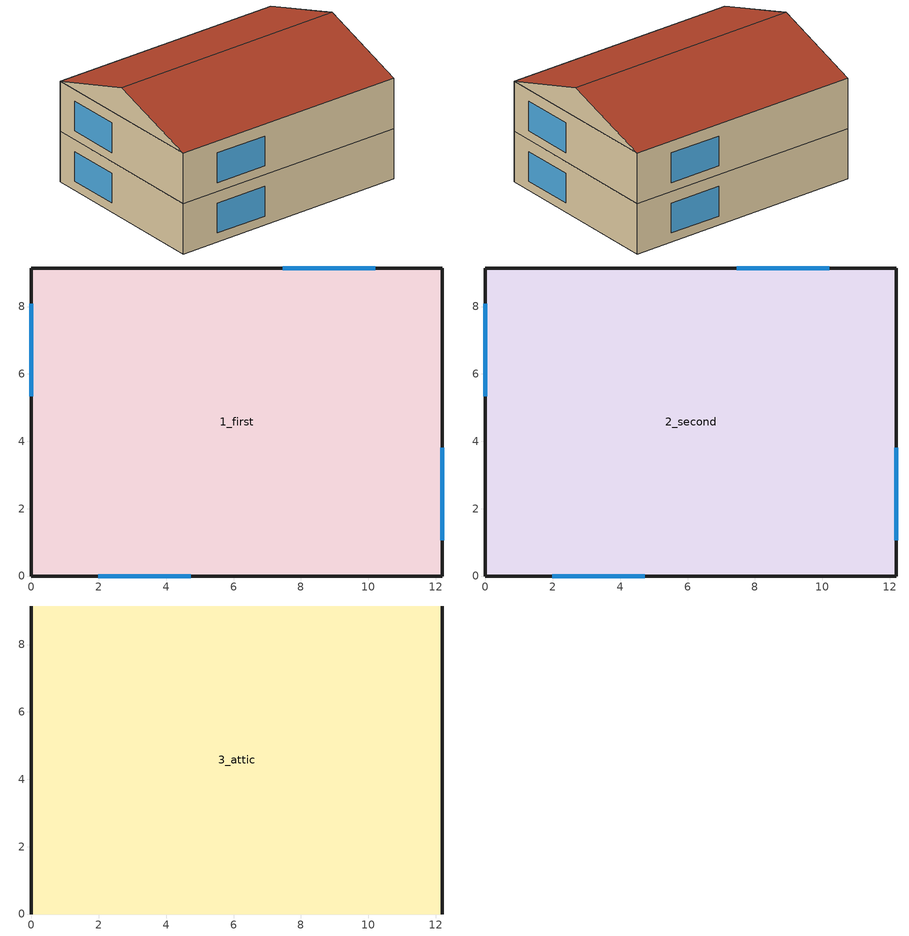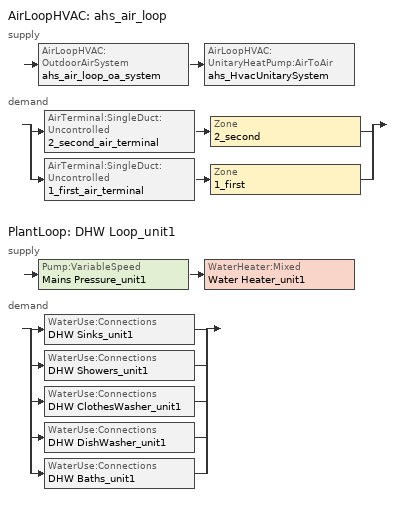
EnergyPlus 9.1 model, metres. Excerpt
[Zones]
1_first
 floor foundation (Floor_Slab): 0,9.14 12.19,9.14 12.19,0 0,0 z0
 wall outside (Wall_Exterior): 0,9.14 0,0 12.19,0 12.19,9.14 0,9.14 z0:2.59
 window (Window): 0,8.08 0,5.33 / 10.21,9.14 7.47,9.14 / 12.19,1.07 12.19,3.81 / 1.98,0 4.72,0 z0.46:1.98
2_second
 floor to 1_first (Floor_Interior): 0,9.14 12.19,9.14 12.19,0 0,0 z2.59
 wall outside (Wall_Exterior): 0,9.14 0,0 12.19,0 12.19,9.14 0,9.14 z2.59:5.18
 window (Window): 0,8.08 0,5.33 / 10.21,9.14 7.47,9.14 / 12.19,1.07 12.19,3.81 / 1.98,0 4.72,0 z3.05:4.57
3_attic
 floor to 2_second (Floor_Attic): 0,9.14 12.19,9.14 12.19,0 0,0 z5.18
 wall outside (Wall_ExteriorGableEnd): 0,4.57,6.71 0,9.14,5.18 0,0,5.18; 12.19,0,5.18 12.19,9.14,5.18 12.19,4.57,6.71
 roof outside (Roof_Exterior): 12.19,4.57,6.71 12.19,9.14,5.18 0,9.14,5.18 0,4.57,6.71; 0,4.57,6.71 0,0,5.18 12.19,0,5.18 12.19,4.57,6.71
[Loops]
AirLoopHVAC 'ahs_air_loop'
 supply: AirLoopHVAC:OutdoorAirSystem 'ahs_air_loop_oa_system' > AirLoopHVAC:UnitaryHeatPump:AirToAir 'ahs_HvacUnitarySystem'
 demand: split
  | AirTerminal:SingleDuct:Uncontrolled '2_second_air_terminal' > Zone '2_second'
  | AirTerminal:SingleDuct:Uncontrolled '1_first_air_terminal' > Zone '1_first'
PlantLoop 'DHW Loop_unit1'
 supply: Pump:VariableSpeed 'Mains Pressure_unit1' > WaterHeater:Mixed 'Water Heater_unit1'
 demand: split
  | WaterUse:Connections 'DHW Sinks_unit1'
  | WaterUse:Connections 'DHW Showers_unit1'
  | WaterUse:Connections 'DHW ClothesWasher_unit1'
  | WaterUse:Connections 'DHW DishWasher_unit1'
  | WaterUse:Connections 'DHW Baths_unit1'
[Building]
sf-slab-hp: North Axis {deg}=0; Terrain=Suburbs; Loads Convergence Tolerance Value=0.04; Temperature Convergence Tolerance Value {deltaC}=0.4; Solar Distribution=FullExterior; Maximum Number of Warmup Days=25; Minimum Number of Warmup Days=6
[SizingPeriod:DesignDay] Day of Month=21; Humidity Condition Type=Wetbulb; Barometric Pressure {Pa}=101253; Rain Indicator=No; Snow Indicator=No; Daylight Saving Time Indicator=No; Solar Model Indicator=ASHRAEClearSky
Name | Month | Day Type | Maximum Dry-Bulb Temperature {C} | Daily Dry-Bulb Temperature Range {deltaC} | Wetbulb or DewPoint at Maximum Dry-Bulb {C} | Wind Speed {m/s} | Wind Direction {deg} | Sky Clearness
Boston Logan IntL Arpt Ann Htg 99.6% Condns DB | 1 | WinterDesignDay | -13.6 | 0 | -13.6 | 7.2 | 320 | 0
Boston Logan IntL Arpt Ann Clg .4% Condns DB=>MWB | 7 | SummerDesignDay | 32.7 | 8.4 | 22.9 | 6.3 | 270 | 1
[Site:WaterMainsTemperature]
Calculation Method=CorrelationFromWeatherFile
[Material]
Name | Roughness | Thickness {m} | Conductivity {W/m-K} | Density {kg/m3} | Specific Heat {J/kg-K} | Thermal Absorptance | Solar Absorptance | Visible Absorptance
Carpet_with_Padding | MediumSmooth | 0.0254 | 0.060131 | 32.037 | 836.8 | 0.9 | 0.7 | 0.7
Concrete_9.6in | MediumRough | 0.24383 | 1.805 | 2300 | 650 | 0.9 | 0.65 | 0.65
ConsolLayer_Ceiling | Rough | 0.3175 | 0.06172 | 42 | 776
ConsolLayer_Sheathing | Rough | 0.0127 | 0.09402 | 685 | 1172
ConsolLayer_Wall | Rough | 0.1397 | 0.06129 | 121 | 1036
Drywall_1/2in | MediumSmooth | 0.0127 | 0.16 | 800 | 1090
Insulation_SlabUnder | Smooth | 0.0254 | 0.035 | 265 | 1300 | 0.9 | 0.65 | 0.65
OSB_1/2in | MediumSmooth | 0.0127 | 0.1163 | 545 | 1213 | 0.9 | 0.7 | 0.7
OSB_5/8in | MediumSmooth | 0.015875 | 0.1163 | 545 | 1213
Plywood_3/4in | Rough | 0.01905 | 0.11546 | 544.7 | 674.5 | 0.9 | 0.7 | 0.7
Shingle_Asphalt | MediumRough | 0.00635 | 0.08186 | 1121 | 1255 |  | 0.75
Stucco_1in | MediumSmooth | 0.0254 | 1.3989 | 1922 | 878.6
Wood_6in | MediumSmooth | 0.15 | 0.12 | 540 | 1210 | 0.9 | 0.7 | 0.7
[Material:NoMass]
FeltPaper: Roughness=Smooth; Thermal Resistance {m2-K/W}=0.01057
[Material:AirGap]
Air_Vert4in: Thermal Resistance {m2-K/W}=0.1585
[WindowMaterial:SimpleGlazingSystem]
Glass: U-Factor {W/m2-K}=1.98751; Solar Heat Gain Coefficient=0.4; Visible Transmittance=0.88
[WindowMaterial:Blind]
Blind_Interior: Slat Orientation=Horizontal; Slat Width {m}=0.025; Slat Separation {m}=0.01875; Slat Thickness {m}=0.001; Slat Angle {deg}=45; Slat Conductivity {W/m-K}=221; Slat Beam Solar Transmittance=0; Front Side Slat Beam Solar Reflectance=0.5; Back Side Slat Beam Solar Reflectance=0.5; Slat Diffuse Solar Transmittance=0; Front Side Slat Diffuse Solar Reflectance=0.5; Back Side Slat Diffuse Solar Reflectance=0.5; Slat Beam Visible Transmittance=0; Front Side Slat Beam Visible Reflectance=0.5; Back Side Slat Beam Visible Reflectance=0.5; Slat Diffuse Visible Transmittance=0; Front Side Slat Diffuse Visible Reflectance=0.5; Back Side Slat Diffuse Visible Reflectance=0.5; Slat Infrared Hemispherical Transmittance=0; Front Side Slat Infrared Hemispherical Emissivity=0.9; Back Side Slat Infrared Hemispherical Emissivity=0.9; Blind to Glass Distance {m}=0.05; Blind Top Opening Multiplier=0.5; Blind Bottom Opening Multiplier=0.5; Blind Left Side Opening Multiplier=0.5; Blind Right Side Opening Multiplier=0.5
[Construction]
Floor_Attic: Drywall_1/2in, ConsolLayer_Ceiling
Floor_Interior: Drywall_1/2in, Plywood_3/4in, Carpet_with_Padding
Floor_Slab: Concrete_9.6in
Furnishings_InteriorWood: Wood_6in
Roof_Exterior: Shingle_Asphalt, OSB_1/2in
Wall_Exterior: Stucco_1in, FeltPaper, ConsolLayer_Sheathing, OSB_5/8in, ConsolLayer_Wall, Drywall_1/2in
Wall_ExteriorGableEnd: Stucco_1in, FeltPaper, OSB_5/8in, Air_Vert4in, Drywall_1/2in
Window: Glass
Window_WithBlinds: Glass, Blind_Interior
[Zone]
1_first; 2_second; 3_attic: 0, 0, 0, 1, 1, -9999, -9999, -9999, Yes
[WindowShadingControl] Shading Type=InteriorBlind; Construction with Shading=Window_WithBlinds; Shading Control Type=OnIfScheduleAllows; Schedule=window_shades; Shading Control Is Scheduled=Yes; Glare Control Is Active=No; Multiple Surface Control Type=Sequential
Name | Zone | Fenestration Surface 1 | Fenestration Surface 2 | Fenestration Surface 3 | Fenestration Surface 4
Shades-1_first | 1_first | 2 | 4 | 6 | 8
Shades-2_second | 2_second | 10 | 12 | 14 | 16
[InternalMass] Construction=Furnishings_InteriorWood; Surface Area {m2}=5
Name | Zone
Internalmass_unit1 | 1_first
Internalmass_unit1_second | 2_second
[Shading:Overhang] Height above Window or Door {m}=0; Tilt Angle from Window/Door {deg}=90; Left extension from Window/Door Width {m}=0; Right extension from Window/Door Width {m}=0; Depth {m}=0.01524
Name | Window or Door
Overhang_East_Lower | 10
Overhang_East_Upper | 18
[Foundation:Kiva]
kiva_Foundation: Interior Horizontal Insulation Material=Insulation_SlabUnder; Interior Horizontal Insulation Depth {m}=0; Interior Horizontal Insulation Width {m}=1.2192; Wall Height Above Grade {m}=0.101599; Wall Depth Below Slab {m}=0.6096
[Foundation:Kiva:Settings]
Soil Conductivity {W/m-K}=1; Soil Density {kg/m3}=1200; Soil Specific Heat {J/kg-K}=1200; Ground Solar Absorptivity=0.9; Ground Thermal Absorptivity=0.9; Ground Surface Roughness {m}=0.03; Far-Field Width {m}=40; Deep-Ground Boundary Condition=Autoselect; Deep-Ground Depth {m}=autocalculate; Minimum Cell Dimension {m}=0.02; Maximum Cell Growth Coefficient=1.5; Simulation Timestep=Timestep
[SurfaceProperty:ExposedFoundationPerimeter]
21: Exposed Perimeter Calculation Method=BySegment; Surface Segment 1 Exposed=Yes; Surface Segment 2 Exposed=Yes; Surface Segment 3 Exposed=Yes; Surface Segment 4 Exposed=Yes
[People] Number of People Schedule=Occupancy_sch; Number of People Calculation Method=People; Number of People=3; Fraction Radiant=0; Sensible Heat Fraction=autocalculate; Activity Level Schedule=activity_sch; Enable ASHRAE 55 Comfort Warnings=No; Mean Radiant Temperature Calculation Type=ZoneAveraged
Name | Zone or ZoneList
people_first | 1_first
people_second | 2_second
[Lights] Schedule=LightingProfile; Design Level Calculation Method=Watts/Area; Return Air Fraction=0; Fraction Radiant=0.6; Fraction Visible=0.2; Fraction Replaceable=0
Name | Zone or ZoneList | Watts per Zone Floor Area {W/m2}
Living Hardwired Lighting1 | 1_first | 2.0565
Living Plug-in Lighting1 | 1_first | 0.5141
Living Hardwired Lighting2 | 2_second | 2.0565
Living Plug-in Lighting2 | 2_second | 0.5141
[ElectricEquipment]
Name | Zone or ZoneList | Schedule | Design Level Calculation Method | Design Level {W} | Fraction Latent | Fraction Radiant | Fraction Lost | Watts per Zone Floor Area {W/m2}
Clothes Dryer1 | 1_first | ClothesDryer | EquipmentLevel | 222.113 | 0.05 | 0.09 | 0.8
Clothes Washer1 | 1_first | ClothesWasher | EquipmentLevel | 29.5818 | 0 | 0.48 | 0.2
Dishwasher1 | 1_first | Dishwasher | EquipmentLevel | 68.3276 | 0.15 | 0.36 | 0.25
Misc Elec Load1 | 1_first | MiscPlugLoad | Watts/Area |  | 0.062439 | 0.411909 | 0.251045 | 2.46
Misc Elec Load1_second | 2_second | MiscPlugLoad | Watts/Area |  | 0.062439 | 0.411909 | 0.251045 | 2.46
Misc Elec Load21 | 1_first | always_avail | EquipmentLevel | 91.26077 | 0.062439 | 0.411909 | 0.251045
Misc Elec Load21_second | 2_second | always_avail | EquipmentLevel | 91.26077 | 0.062439 | 0.411909 | 0.251045
Refrigerator1 | 1_first | Refrigerator | EquipmentLevel | 91.094 | 0 | 0 | 0
Cooking Range1 | 1_first | CookingRange | EquipmentLevel | 248.498 | 0.3 | 0.24 | 0.3
Misc Gas Load1 | 1_first | MiscPlugLoad | Watts/Area |  | 0.062439 | 0.411909 | 0.251045 | 0.297
Misc Gas Load2 | 2_second | MiscPlugLoad | Watts/Area |  | 0.062439 | 0.411909 | 0.251045 | 0.297
[ZoneInfiltration:DesignFlowRate] Schedule=Compact_Always_1; Design Flow Rate Calculation Method=Flow/Zone; Design Flow Rate {m3/s}=0; Constant Term Coefficient=1; Temperature Term Coefficient=0; Velocity Term Coefficient=0; Velocity Squared Term Coefficient=0
Name | Zone or ZoneList
INFIL_1_first | 1_first
INFIL_2_second | 2_second
INFIL_3_attic | 3_attic
[ZoneInfiltration:EffectiveLeakageArea] Schedule=schedYear_OnlyDesignDays; Stack Coefficient=0.00029; Wind Coefficient=0.000231
Name | Zone | Effective Air Leakage Area {cm2}
AtticVent_unit1 | 3_attic | 370
Living_ShermanGrimsrud_unit1 | 1_first | 481.35
Living_ShermanGrimsrud_unit1_second | 2_second | 481.35
[ZoneVentilation:DesignFlowRate] Schedule=schedYear_OnlyDesignDays; Design Flow Rate Calculation Method=Flow/Zone; Design Flow Rate {m3/s}=0.0141584; Ventilation Type=Exhaust; Fan Pressure Rise {Pa}=0; Fan Total Efficiency=1; Constant Term Coefficient=1; Temperature Term Coefficient=0; Velocity Term Coefficient=0; Velocity Squared Term Coefficient=0; Minimum Indoor Temperature {C}=-100; Maximum Indoor Temperature {C}=100; Delta Temperature {deltaC}=-100; Minimum Outdoor Temperature {C}=-100; Maximum Outdoor Temperature {C}=100; Maximum Wind Speed {m/s}=40
Name | Zone or ZoneList
Ventilation_1_first | 1_first
Ventilation_2_second | 2_second
[ZoneMixing] Schedule=Compact_Always_1; Design Flow Rate Calculation Method=Flow/Zone; Design Flow Rate {m3/s}=0
Name | Zone | Source Zone
MIX_1_first_to_2_second | 2_second | 1_first
MIX_2_second_to_1_first | 1_first | 2_second
MIX_2_second_to_3_attic | 3_attic | 2_second
MIX_3_attic_to_2_second | 2_second | 3_attic
[Exterior:Lights]
Name | Schedule | Design Level {W}
Exterior-Lights | ExteriorLightingProfile | 79.5
Garage-Lights | LightingProfile | 14.02
[DesignSpecification:OutdoorAir]
ZoneDesignOA: Outdoor Air Method=Flow/Zone; Outdoor Air Flow per Person {m3/s-person}=0; Outdoor Air Flow per Zone {m3/s}=0
[Sizing:Zone] Zone Cooling Design Supply Air Temperature Input Method=SupplyAirTemperature; Zone Cooling Design Supply Air Temperature {C}=12; Zone Heating Design Supply Air Temperature Input Method=SupplyAirTemperature; Zone Heating Design Supply Air Temperature {C}=50; Zone Cooling Design Supply Air Humidity Ratio {kgWater/kgDryAir}=0.008; Zone Heating Design Supply Air Humidity Ratio {kgWater/kgDryAir}=0.008; Design Specification Outdoor Air Object=ZoneDesignOA; Cooling Design Air Flow Method=DesignDay; Cooling Minimum Air Flow per Zone Floor Area {m3/s-m2}=0.000762; Heating Design Air Flow Method=DesignDay; Heating Maximum Air Flow per Zone Floor Area {m3/s-m2}=0.002032; Heating Maximum Air Flow {m3/s}=0.141576; Heating Maximum Air Flow Fraction=0.3
1_first; 2_second
[Sizing:System]
ahs_air_loop: Type of Load to Size On=Sensible; Design Outdoor Air Flow Rate {m3/s}=autosize; Central Heating Maximum System Air Flow Ratio=1; Preheat Design Temperature {C}=7; Preheat Design Humidity Ratio {kgWater/kgDryAir}=0.008; Precool Design Temperature {C}=11; Precool Design Humidity Ratio {kgWater/kgDryAir}=0.008; Central Cooling Design Supply Air Temperature {C}=12; Central Heating Design Supply Air Temperature {C}=50; Type of Zone Sum to Use=NonCoincident; 100% Outdoor Air in Cooling=No; 100% Outdoor Air in Heating=No; Central Cooling Design Supply Air Humidity Ratio {kgWater/kgDryAir}=0.008; Central Heating Design Supply Air Humidity Ratio {kgWater/kgDryAir}=0.008; Cooling Supply Air Flow Rate Method=DesignDay; Heating Supply Air Flow Rate Method=DesignDay; System Outdoor Air Method=ZoneSum; Zone Maximum Outdoor Air Fraction=1; Cooling Design Capacity Method=CoolingDesignCapacity; Cooling Design Capacity {W}=autosize; Heating Design Capacity Method=HeatingDesignCapacity; Heating Design Capacity {W}=autosize; Central Cooling Capacity Control Method=OnOff
[Sizing:Plant]
DHW Loop_unit1: Loop Type=Heating; Design Loop Exit Temperature {C}=48.8889; Loop Design Temperature Difference {deltaC}=5.5556
[ZoneControl:Thermostat] Control Type Schedule=zone_control_type; Control 1=ThermostatDualSP_1_first
Name | Zone or ZoneList
ZoneThermostat_1_first | 1_first
ZoneThermostat_2_second | 2_second
[ThermostatSetpoint:DualSetpoint]
ThermostatDualSP_1_first: Heating Setpoint Temperature Schedule=heating_sch; Cooling Setpoint Temperature Schedule=cooling_sch
[AirTerminal:SingleDuct:Uncontrolled] Maximum Air Flow Rate {m3/s}=autosize
1_first_air_terminal; 2_second_air_terminal
[Zone equipment]
1_first: 1_first_air_terminal, 1_first_air_loop_exhaust_fan, exh_1_first_exhaust_fan
2_second: 2_second_air_terminal, 2_second_air_loop_exhaust_fan, exh_2_second_exhaust_fan
[Fan:OnOff]
ahs_SupplyFan: Availability Schedule=always_avail; Fan Total Efficiency=0.377; Pressure Rise {Pa}=400; Maximum Flow Rate {m3/s}=autosize; Motor Efficiency=0.65; Motor In Airstream Fraction=1
[Fan:ZoneExhaust] Fan Total Efficiency=0.6; Pressure Rise {Pa}=0; System Availability Manager Coupling Mode=Coupled
Name | Maximum Flow Rate {m3/s} | Balanced Exhaust Fraction Schedule
1_first_air_loop_exhaust_fan; 2_second_air_loop_exhaust_fan | 0
exh_1_first_exhaust_fan; exh_2_second_exhaust_fan | 0.0141584 | Compact_Always_1
[Coil:Cooling:DX:SingleSpeed]
ahs_CoolingCoil: Availability Schedule=always_avail; Gross Rated Total Cooling Capacity {W}=autosize; Gross Rated Sensible Heat Ratio=autosize; Gross Rated Cooling COP {W/W}=3.97009; Rated Air Flow Rate {m3/s}=autosize; Total Cooling Capacity Function of Temperature Curve=HPACCoolCapFT; Total Cooling Capacity Function of Flow Fraction Curve=HPACCoolCapFFF; Energy Input Ratio Function of Temperature Curve=HPACCoolEIRFT; Energy Input Ratio Function of Flow Fraction Curve=HPACCoolEIRFFF; Part Load Fraction Correlation Curve=HPACCoolPLFFPLR
[Coil:Heating:Electric]
ahs_SupplementalHeatingCoil: Availability Schedule=always_avail; Efficiency=1; Nominal Capacity {W}=autosize
[Coil:Heating:DX:SingleSpeed]
ahs_HeatingCoil: Availability Schedule=always_avail; Gross Rated Heating Capacity {W}=autosize; Gross Rated Heating COP {W/W}=3.63216; Rated Air Flow Rate {m3/s}=autosize; Heating Capacity Function of Temperature Curve=HPACHeatCapFT; Heating Capacity Function of Flow Fraction Curve=HPACHeatCapFFF; Energy Input Ratio Function of Temperature Curve=HPACHeatEIRFT; Energy Input Ratio Function of Flow Fraction Curve=HPACHeatEIRFFF; Part Load Fraction Correlation Curve=HPACCoolPLFFPLR; Defrost Energy Input Ratio Function of Temperature Curve=Defrost_EIR_FT; Minimum Outdoor Dry-Bulb Temperature for Compressor Operation {C}=-17.78; Maximum Outdoor Dry-Bulb Temperature for Defrost Operation {C}=5; Crankcase Heater Capacity {W}=200; Maximum Outdoor Dry-Bulb Temperature for Crankcase Heater Operation {C}=10; Defrost Strategy=ReverseCycle; Defrost Control=OnDemand; Region number for calculating HSPF=4
[AirLoopHVAC:UnitaryHeatPump:AirToAir]
ahs_HvacUnitarySystem: Availability Schedule=always_avail; Cooling Supply Air Flow Rate {m3/s}=autosize; Heating Supply Air Flow Rate {m3/s}=autosize; No Load Supply Air Flow Rate {m3/s}=0; Controlling Zone or Thermostat Location=1_first; Supply Air Fan=ahs_SupplyFan; Heating Coil=ahs_HeatingCoil; Cooling Coil=ahs_CoolingCoil; Supplemental Heating Coil=ahs_SupplementalHeatingCoil; Maximum Supply Air Temperature from Supplemental Heater {C}=50; Maximum Outdoor Dry-Bulb Temperature for Supplemental Heater Operation {C}=10; Fan Placement=BlowThrough; Supply Air Fan Operating Mode Schedule=fan_cycle; Dehumidification Control Type=None
[Controller:OutdoorAir]
ahs_oa_controller: Minimum Outdoor Air Flow Rate {m3/s}=autosize; Maximum Outdoor Air Flow Rate {m3/s}=autosize; Economizer Control Type=NoEconomizer; Economizer Control Action Type=ModulateFlow; Economizer Maximum Limit Dry-Bulb Temperature {C}=0; Economizer Maximum Limit Enthalpy {J/kg}=0; Economizer Maximum Limit Dewpoint Temperature {C}=0; Economizer Minimum Limit Dry-Bulb Temperature {C}=0; Lockout Type=NoLockout; Minimum Limit Type=ProportionalMinimum; High Humidity Control=No; High Humidity Outdoor Air Flow Ratio=1; Control High Indoor Humidity Based on Outdoor Humidity Ratio=Yes; Heat Recovery Bypass Control Type=BypassWhenWithinEconomizerLimits
[AirLoopHVAC]
ahs_air_loop: Design Supply Air Flow Rate {m3/s}=autosize
[Pump:VariableSpeed]
Mains Pressure_unit1: Design Maximum Flow Rate {m3/s}=autosize; Design Pump Head {Pa}=1; Design Power Consumption {W}=0; Motor Efficiency=1; Fraction of Motor Inefficiencies to Fluid Stream=0; Coefficient 1 of the Part Load Performance Curve=0; Coefficient 2 of the Part Load Performance Curve=1; Coefficient 3 of the Part Load Performance Curve=0; Coefficient 4 of the Part Load Performance Curve=0; Design Minimum Flow Rate {m3/s}=0; Pump Control Type=Intermittent
[WaterHeater:Mixed]
Water Heater_unit1: Tank Volume {m3}=0.196841; Setpoint Temperature Schedule=dhw_setpt; Deadband Temperature Difference {deltaC}=2; Maximum Temperature Limit {C}=50; Heater Control Type=Cycle; Heater Maximum Capacity {W}=autosize; Heater Minimum Capacity {W}=0; Heater Ignition Minimum Flow Rate {m3/s}=0; Heater Fuel Type=Electricity; Heater Thermal Efficiency=1; Ambient Temperature Indicator=Zone; Ambient Temperature Zone=1_first; Off Cycle Loss Coefficient to Ambient Temperature {W/K}=1.33066; Off Cycle Loss Fraction to Zone=1; On Cycle Loss Coefficient to Ambient Temperature {W/K}=1.33066; On Cycle Loss Fraction to Zone=1; Peak Use Flow Rate {m3/s}=0; Use Side Effectiveness=1; Source Side Effectiveness=1; Use Side Design Flow Rate {m3/s}=autosize; Source Side Design Flow Rate {m3/s}=0; Indirect Water Heating Recovery Time {hr}=1.5
[WaterHeater:Sizing]
Water Heater_unit1: Design Mode=ResidentialHUD-FHAMinimum; Number of Bedrooms=3; Number of Bathrooms=3
[PlantLoop]
DHW Loop_unit1: Fluid Type=Water; Plant Equipment Operation Scheme=DHW Loop Operation_unit1; Maximum Loop Temperature {C}=100; Minimum Loop Temperature {C}=0; Maximum Loop Flow Rate {m3/s}=autosize; Minimum Loop Flow Rate {m3/s}=0; Plant Loop Volume {m3}=autocalculate; Load Distribution Scheme=Optimal
[PlantEquipmentList]
DHW Plant Equipment_unit1: Water Heater_unit1
[PlantEquipmentOperation:HeatingLoad]
DHW Control Scheme_unit1: Load Range 1 Lower Limit {W}=0; Load Range 1 Upper Limit {W}=1e+15; Range 1 Equipment List=DHW Plant Equipment_unit1
[PlantEquipmentOperationSchemes]
DHW Loop Operation_unit1: Control Scheme 1=DHW Control Scheme_unit1; Control Scheme 1 Schedule=always_avail
[ExternalInterface:FunctionalMockupUnitImport]
FMU File=ContamFMU.fmu; FMU Timeout {ms}=0; FMU LoggingOn=0
[ExternalInterface:FunctionalMockupUnitImport:From:Variable] FMU File=ContamFMU.fmu; FMU Instance=ContamFMU
Name | Output:Variable Index Key | Output:Variable | FMU Variable
 | 1_first | Zone Mean Air Temperature | TAIR_1_first
 | 1_first | Zone Mean Air Humidity Ratio | HRAIR_1_first
 | 1_first_ahs_hvac_inlet_node | System Node Mass Flow Rate | AHS_Supply_1_first
 | 1_first_zone_return_air_node | System Node Mass Flow Rate | AHS_Return_1_first
 | 2_second | Zone Mean Air Humidity Ratio | HRAIR_2_second
 | 2_second | Zone Mean Air Temperature | TAIR_2_second
 | 2_second_ahs_hvac_inlet_node | System Node Mass Flow Rate | AHS_Supply_2_second
 | 2_second_zone_return_air_node | System Node Mass Flow Rate | AHS_Return_2_second
 | 3_attic | Zone Mean Air Humidity Ratio | HRAIR_3_attic
 | 3_attic | Zone Mean Air Temperature | TAIR_3_attic
 | Environment | Site Outdoor Air Drybulb Temperature | WTH_AmbientTemp
 | Environment | Site Wind Direction | WTH_WindDirection
 | Environment | Site Wind Speed | WTH_WindSpeed
 | Environment | Site Outdoor Air Barometric Pressure | WTH_BarometricPressure
 | Environment | Site Outdoor Air Humidity Ratio | WTH_HumidityRatio
 | ahs_air_loop | Air System Outdoor Air Flow Fraction | PCTOA_ahs
 | ahs_demand_side_inlet_node | System Node Temperature | TAIR_1_ahs(Sup)
 | ahs_demand_side_outlet_node | System Node Temperature | TAIR_1_ahs(Ret)
 | exh_1_first_exhaust_fan | Fan Balanced Air Mass Flow Rate | AHS_Exhaust_exh_1_first
 | exh_2_second_exhaust_fan | Fan Balanced Air Mass Flow Rate | AHS_Exhaust_exh_2_second
 | exh_2_second_exhaust_fan_outlet_air_node | System Node Temperature | TAIR_1_exh(Sup)
 | exh_2_second_exhaust_fan_outlet_air_node | System Node Temperature | TAIR_1_exh(Ret)
[ExternalInterface:FunctionalMockupUnitImport:To:Actuator] Actuated Component Control Type=Air Exchange Flow Rate; FMU File=ContamFMU.fmu; FMU Instance=ContamFMU; Initial Value=0
Name | Actuated Component Unique | Actuated Component Type | FMU Variable
Infiltration1 | INFIL_3_attic | Zone Infiltration | INFIL_3_attic
Infiltration2 | INFIL_2_second | Zone Infiltration | INFIL_2_second
Infiltration3 | INFIL_1_first | Zone Infiltration | INFIL_1_first
ZoneMixing1 | MIX_2_second_to_3_attic | ZoneMixing | MIX_2_second_to_3_attic
ZoneMixing2 | MIX_3_attic_to_2_second | ZoneMixing | MIX_3_attic_to_2_second
ZoneMixing3 | MIX_1_first_to_2_second | ZoneMixing | MIX_1_first_to_2_second
ZoneMixing4 | MIX_2_second_to_1_first | ZoneMixing | MIX_2_second_to_1_first
[AvailabilityManager:Scheduled]
ahs_availability_manager: Schedule=Compact_Always_1
[SetpointManager:Scheduled]
DHW Loop Setpoint Manager_unit1: Control Variable=Temperature; Schedule=DHWSupplySetpoint; Setpoint Node or NodeList=DHW Supply Outlet Node_unit1
[WaterUse:Equipment]
Name | Peak Flow Rate {m3/s} | Flow Rate Fraction Schedule | Target Temperature Schedule
Baths_unit1 | 9.69568e-07 | Baths | SSBWaterTempSchedule
Clothes Washer_unit1 | 1.62192e-06 | ClothesWasher | CWWaterTempSchedule
Dishwasher_unit1 | 6.36685e-07 | Dishwasher | DWWaterTempSchedule
Showers_unit1 | 3.78163e-06 | Showers | SSBWaterTempSchedule
Sinks_unit1 | 2.12449e-06 | Sinks | SSBWaterTempSchedule
[WaterUse:Connections] Drain Water Heat Exchanger Type=None
Name | Water Use Equipment 1
DHW Baths_unit1 | Baths_unit1
DHW ClothesWasher_unit1 | Clothes Washer_unit1
DHW DishWasher_unit1 | Dishwasher_unit1
DHW Showers_unit1 | Showers_unit1
DHW Sinks_unit1 | Sinks_unit1
[Schedule:Day:Hourly]
OccupancyDay: 0.5, 0.5, 0.5, 0.5, 0.5, 0.5, 0.5, 0.44155, 0.204305, 0.120945, 0.120945, 0.120945, 0.120945, 0.120945, 0.120945, 0.120945, 0.14749, 0.27655, 0.448465, 0.448465, 0.448465, 0.5, 0.5, 0.5
LightingProfileDay: 0.0625, 0.0625, 0.0625, 0.0625, 0.1875, 0.390625, 0.4375, 0.390625, 0.171875, 0.117188, 0.117188, 0.117188, 0.117188, 0.117188, 0.117188, 0.203125, 0.4375, 0.609375, 0.820312, 0.984375, 1, 0.6875, 0.382812, 0.15625
ExteriorLightingProfileDay: 1, 1, 1, 1, 1, 1, 0, 0, 0, 0, 0, 0, 0, 0, 0, 0, 0, 0, 1, 1, 1, 1, 1, 1
RefrigeratorDay: 0.8, 0.782696, 0.765594, 0.742857, 0.731388, 0.731388, 0.75996, 0.8, 0.817103, 0.828571, 0.8, 0.8, 0.839839, 0.839839, 0.828571, 0.839839, 0.885714, 0.971429, 1, 0.971429, 0.942857, 0.925553, 0.885714, 0.828571
MiscPlugLoadDay: 0.60749, 0.559339, 0.552853, 0.545071, 0.524481, 0.585279, 0.676232, 0.718547, 0.60749, 0.517023, 0.529183, 0.529345, 0.520428, 0.538424, 0.568742, 0.600357, 0.710117, 0.862678, 0.936608, 0.966764, 1, 0.976654, 0.845169, 0.734436
CookingRangeDay: 0.0471585, 0.0471585, 0.0235459, 0.0235459, 0.0471585, 0.0707044, 0.165088, 0.283018, 0.306564, 0.320771, 0.283018, 0.330176, 0.377335, 0.306564, 0.292423, 0.377335, 0.613194, 1, 0.778348, 0.400947, 0.235859, 0.165088, 0.103722, 0.0707044
DishwasherWeekday: 0.129162, 0.0573867, 0.042998, 0.0286934, 0.0286934, 0.0860801, 0.172244, 0.258408, 0.488208, 0.545594, 0.473819, 0.402044, 0.344573, 0.387655, 0.315879, 0.301491, 0.315879, 0.416348, 0.732312, 0.933333, 0.761005, 0.559983, 0.373266, 0.258408
DishwasherWeekend: 0.138388, 0.0614858, 0.0460692, 0.0307429, 0.0307429, 0.0922286, 0.184547, 0.276866, 0.52308, 0.584565, 0.507663, 0.430761, 0.369185, 0.415344, 0.338442, 0.323026, 0.338442, 0.446087, 0.78462, 1, 0.815362, 0.599982, 0.399928, 0.276866
DishwasherVacation; ClothesWasherVacation; ClothesDryerVacation; SinksVacation; ShowersVacation; BathsVacation: 0, 0, 0, 0, 0, 0, 0, 0, 0, 0, 0, 0, 0, 0, 0, 0, 0, 0, 0, 0, 0, 0, 0, 0
ClothesWasherWeekday: 0.0887931, 0.0710155, 0.0354602, 0.0354602, 0.0710155, 0.106571, 0.213142, 0.461934, 0.692948, 0.817391, 0.799614, 0.710725, 0.639615, 0.568599, 0.497489, 0.461934, 0.479711, 0.461934, 0.461934, 0.461934, 0.461934, 0.444156, 0.30203, 0.159904
ClothesWasherWeekend: 0.10863, 0.0868807, 0.0433822, 0.0433822, 0.0868807, 0.130379, 0.260758, 0.565131, 0.847755, 1, 0.978251, 0.869505, 0.782508, 0.695627, 0.60863, 0.565131, 0.586881, 0.565131, 0.565131, 0.565131, 0.565131, 0.543382, 0.369505, 0.195627
ClothesDryerWeekday: 0.0996819, 0.0598091, 0.0398727, 0.0199364, 0.0398727, 0.0598091, 0.159491, 0.318982, 0.486427, 0.685791, 0.785473, 0.817391, 0.7456, 0.677837, 0.610073, 0.578155, 0.558218, 0.546236, 0.518346, 0.510391, 0.5263, 0.546236, 0.4386, 0.239236
ClothesDryerWeekend: 0.121951, 0.0731707, 0.0487805, 0.0243902, 0.0487805, 0.0731707, 0.195122, 0.390244, 0.595097, 0.839, 0.960951, 1, 0.91217, 0.829268, 0.746366, 0.707317, 0.682927, 0.668268, 0.634146, 0.624415, 0.643878, 0.668268, 0.536585, 0.292683
SinksWeekday: 0.178431, 0.0855612, 0.0641394, 0.0641394, 0.0855612, 0.228457, 0.535419, 0.785298, 0.828142, 0.778116, 0.685372, 0.628163, 0.613924, 0.57108, 0.521054, 0.542476, 0.606741, 0.820959, 0.942308, 0.870986, 0.71385, 0.606741, 0.499758, 0.342623
SinksWeekend: 0.189355, 0.0907997, 0.0680663, 0.0680663, 0.0907997, 0.242445, 0.5682, 0.833378, 0.878845, 0.825756, 0.727334, 0.666622, 0.651511, 0.606044, 0.552955, 0.575689, 0.643889, 0.871222, 1, 0.924311, 0.757555, 0.643889, 0.530356, 0.3636
ShowersWeekday: 0.0847763, 0.0384986, 0.0269887, 0.0384986, 0.107955, 0.4088, 0.933333, 0.925634, 0.752112, 0.5901, 0.474366, 0.374111, 0.269967, 0.231389, 0.20051, 0.20821, 0.239088, 0.308545, 0.335533, 0.335533, 0.331644, 0.323944, 0.231389, 0.165822
ShowersWeekend: 0.0908318, 0.0412485, 0.0289165, 0.0412485, 0.115666, 0.438, 1, 0.99175, 0.805834, 0.63225, 0.50825, 0.400833, 0.28925, 0.247916, 0.214832, 0.223082, 0.256166, 0.330583, 0.3595, 0.3595, 0.355333, 0.347083, 0.247916, 0.177666
BathsWeekday: 0.0549341, 0.0274671, 0.0274671, 0.0274671, 0.0549341, 0.137335, 0.329676, 0.412077, 0.467011, 0.412077, 0.329676, 0.247203, 0.219736, 0.164802, 0.164802, 0.164802, 0.274742, 0.329676, 0.549483, 0.714286, 0.714286, 0.549483, 0.467011, 0.274742
BathsWeekend: 0.0769078, 0.0384539, 0.0384539, 0.0384539, 0.0769078, 0.192269, 0.461546, 0.576908, 0.653816, 0.576908, 0.461546, 0.346085, 0.307631, 0.230723, 0.230723, 0.230723, 0.384638, 0.461546, 0.769277, 1, 1, 0.769277, 0.653816, 0.384638
[Schedule:Day:Interval]
schedDayInterval_On: No, Until: 24:00, 1
schedDayInterval_Off: No, Until: 24:00, 0
[Schedule:Week:Compact]
RefrigeratorWeek: AllDays, RefrigeratorDay
MiscPlugLoadWeek: AllDays, MiscPlugLoadDay
CookingRangeWeek: AllDays, CookingRangeDay
DishwasherWeek: Weekdays, DishwasherWeekday, CustomDay1, DishwasherVacation, AllOtherDays, DishwasherWeekend
ClothesWasherWeek: Weekdays, ClothesWasherWeekday, CustomDay1, ClothesWasherVacation, AllOtherDays, ClothesWasherWeekend
ClothesDryerWeek: Weekdays, ClothesDryerWeekday, CustomDay1, ClothesDryerVacation, AllOtherDays, ClothesDryerWeekend
SinksWeek: Weekdays, SinksWeekday, CustomDay1, SinksVacation, AllOtherDays, SinksWeekend
ShowersWeek: Weekdays, ShowersWeekday, CustomDay1, ShowersVacation, AllOtherDays, ShowersWeekend
BathsWeek: Weekdays, BathsWeekday, CustomDay1, BathsVacation, AllOtherDays, BathsWeekend
OccupancyWeek: AllDays, OccupancyDay
LightingProfileWeek: AllDays, LightingProfileDay
ExteriorLightingProfileWeek: AllDays, ExteriorLightingProfileDay
schedWeek_OnlyDesignDays: SummerDesignDay, schedDayInterval_On, WinterDesignDay, schedDayInterval_On, AllOtherDays, schedDayInterval_Off
[Schedule:Year]
LightingProfile: LightingProfileWeek, 1, 1, 12, 31
ExteriorLightingProfile: ExteriorLightingProfileWeek, 1, 1, 12, 31
Refrigerator: RefrigeratorWeek, 1, 1, 12, 31
MiscPlugLoad: MiscPlugLoadWeek, 1, 1, 12, 31
CookingRange: CookingRangeWeek, 1, 1, 12, 31
Dishwasher: DishwasherWeek, 1, 1, 12, 31
ClothesWasher: ClothesWasherWeek, 1, 1, 12, 31
ClothesDryer: ClothesDryerWeek, 1, 1, 12, 31
Sinks: SinksWeek, 1, 1, 12, 31
Showers: ShowersWeek, 1, 1, 12, 31
Baths: BathsWeek, 1, 1, 12, 31
Occupancy_sch: OccupancyWeek, 1, 1, 12, 31
schedYear_OnlyDesignDays: schedWeek_OnlyDesignDays, 1, 1, 12, 31
[Schedule:Compact]
Compact_Always_1; always_avail: Through: 12/31, For: AllDays, Until: 24:00, 1
activity_sch: Through: 12/31, For: AllDays, Until: 24:00, 117.28
cooling_sch: Through: 12/31, For: AllDays, Until: 24:00, 23.88
dhw_setpt: Through: 12/31, For: AllDays, Until 24:00, 48
fan_cycle: Through: 12/31, For: AllDays, Until: 24:00, 0
heating_sch: Through: 12/31, For: AllDays, Until: 24:00, 22.22
window_shades: Through: 12/31, For:AllDays, Until 24:00, 0.836
zone_control_type: Through: 12/31, For:AllDays, Until 24:00, 4
[Schedule:Constant]
DWWaterTempSchedule; CWWaterTempSchedule; DHWSupplySetpoint: Temperature, 48.8889
SSBWaterTempSchedule: Temperature, 40.5556
[Curve:Quadratic]
Name | Coefficient1 Constant | Coefficient2 x | Coefficient3 x**2 | Minimum Value of x | Maximum Value of x
HPACCoolCapFFF | 0.8 | 0.2 | 0 | 0.5 | 1.5
HPACCoolEIRFFF | 1.156 | -0.1816 | 0.0256 | 0.5 | 1.5
HPACCoolPLFFPLR | 0.85 | 0.15 | 0 | 0 | 1
HPACHeatEIRFFF | 1.3824 | -0.4336 | 0.0512 | 0 | 1
[Curve:Cubic]
Name | Coefficient1 Constant | Coefficient2 x | Coefficient3 x**2 | Coefficient4 x**3 | Minimum Value of x | Maximum Value of x
HPACHeatCapFFF | 0.84 | 0.16 | 0 | 0 | 0.5 | 1.5
HPACHeatCapFT | 0.758746 | 0.027626 | 0.000148716 | 3.4992e-06 | -20 | 20
HPACHeatEIRFT | 1.19248 | -0.0300438 | 0.00103745 | -2.3328e-05 | -20 | 20
[Curve:Biquadratic]
Name | Coefficient1 Constant | Coefficient2 x | Coefficient3 x**2 | Coefficient4 y | Coefficient5 y**2 | Coefficient6 x*y | Minimum Value of x | Maximum Value of x | Minimum Value of y | Maximum Value of y
Defrost_EIR_FT | 1 | 0 | 0 | 0 | 0 | 0 | 0 | 100 | 0 | 100
HPACCoolCapFT | 0.766956 | 0.0107756 | -4.14703e-05 | 0.00134961 | -0.000261144 | 0.000457488 | 12.77778 | 23.88889 | 21.11111 | 46.11111
HPACCoolEIRFT | 0.297145 | 0.0430933 | -0.000748766 | 0.00597727 | 0.000482112 | -0.000956448 | 12.77778 | 23.88889 | 21.11111 | 46.11111
